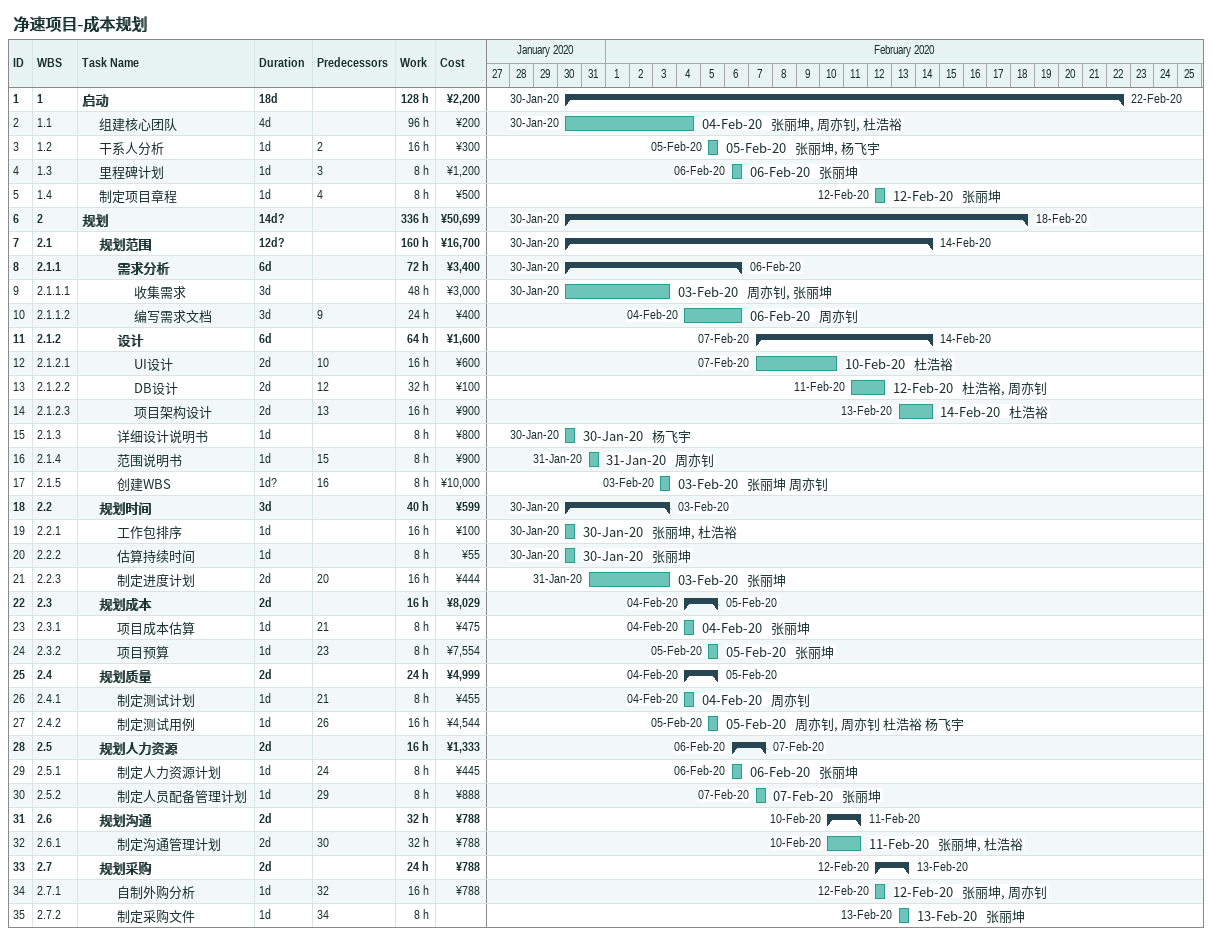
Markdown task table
净速项目-成本规划

| ID | WBS | Task | Duration | Start | Finish | Predecessors | Resources | Work (h) | Cost (¥) |
|---|---|---|---|---|---|---|---|---|---|
| 1 | 1 | **启动** | 18d | 2020-01-30 | 2020-02-22 |  |  | 128 | 2200 |
| 2 | 1.1 | 组建核心团队 | 4d | 2020-01-30 | 2020-02-04 |  | 张丽坤, 周亦钊, 杜浩裕 | 96 | 200 |
| 3 | 1.2 | 干系人分析 | 1d | 2020-02-05 | 2020-02-05 | 2 | 张丽坤, 杨飞宇 | 16 | 300 |
| 4 | 1.3 | 里程碑计划 | 1d | 2020-02-06 | 2020-02-06 | 3 | 张丽坤 | 8 | 1200 |
| 5 | 1.4 | 制定项目章程 | 1d | 2020-02-12 | 2020-02-12 | 4 | 张丽坤 | 8 | 500 |
| 6 | 2 | **规划** | 14d? | 2020-01-30 | 2020-02-18 |  |  | 336 | 50699 |
| 7 | 2.1 | **规划范围** | 12d? | 2020-01-30 | 2020-02-14 |  |  | 160 | 16700 |
| 8 | 2.1.1 | **需求分析** | 6d | 2020-01-30 | 2020-02-06 |  |  | 72 | 3400 |
| 9 | 2.1.1.1 | 收集需求 | 3d | 2020-01-30 | 2020-02-03 |  | 周亦钊, 张丽坤 | 48 | 3000 |
| 10 | 2.1.1.2 | 编写需求文档 | 3d | 2020-02-04 | 2020-02-06 | 9 | 周亦钊 | 24 | 400 |
| 11 | 2.1.2 | **设计** | 6d | 2020-02-07 | 2020-02-14 |  |  | 64 | 1600 |
| 12 | 2.1.2.1 | UI设计 | 2d | 2020-02-07 | 2020-02-10 | 10 | 杜浩裕 | 16 | 600 |
| 13 | 2.1.2.2 | DB设计 | 2d | 2020-02-11 | 2020-02-12 | 12 | 杜浩裕, 周亦钊 | 32 | 100 |
| 14 | 2.1.2.3 | 项目架构设计 | 2d | 2020-02-13 | 2020-02-14 | 13 | 杜浩裕 | 16 | 900 |
| 15 | 2.1.3 | 详细设计说明书 | 1d | 2020-01-30 | 2020-01-30 |  | 杨飞宇 | 8 | 800 |
| 16 | 2.1.4 | 范围说明书 | 1d | 2020-01-31 | 2020-01-31 | 15 | 周亦钊 | 8 | 900 |
| 17 | 2.1.5 | 创建WBS | 1d? | 2020-02-03 | 2020-02-03 | 16 | 张丽坤 周亦钊 | 8 | 10000 |
| 18 | 2.2 | **规划时间** | 3d | 2020-01-30 | 2020-02-03 |  |  | 40 | 599 |
| 19 | 2.2.1 | 工作包排序 | 1d | 2020-01-30 | 2020-01-30 |  | 张丽坤, 杜浩裕 | 16 | 100 |
| 20 | 2.2.2 | 估算持续时间 | 1d | 2020-01-30 | 2020-01-30 |  | 张丽坤 | 8 | 55 |
| 21 | 2.2.3 | 制定进度计划 | 2d | 2020-01-31 | 2020-02-03 | 20 | 张丽坤 | 16 | 444 |
| 22 | 2.3 | **规划成本** | 2d | 2020-02-04 | 2020-02-05 |  |  | 16 | 8029 |
| 23 | 2.3.1 | 项目成本估算 | 1d | 2020-02-04 | 2020-02-04 | 21 | 张丽坤 | 8 | 475 |
| 24 | 2.3.2 | 项目预算 | 1d | 2020-02-05 | 2020-02-05 | 23 | 张丽坤 | 8 | 7554 |
| 25 | 2.4 | **规划质量** | 2d | 2020-02-04 | 2020-02-05 |  |  | 24 | 4999 |
| 26 | 2.4.1 | 制定测试计划 | 1d | 2020-02-04 | 2020-02-04 | 21 | 周亦钊 | 8 | 455 |
| 27 | 2.4.2 | 制定测试用例 | 1d | 2020-02-05 | 2020-02-05 | 26 | 周亦钊, 周亦钊 杜浩裕 杨飞宇 | 16 | 4544 |
| 28 | 2.5 | **规划人力资源** | 2d | 2020-02-06 | 2020-02-07 |  |  | 16 | 1333 |
| 29 | 2.5.1 | 制定人力资源计划 | 1d | 2020-02-06 | 2020-02-06 | 24 | 张丽坤 | 8 | 445 |
| 30 | 2.5.2 | 制定人员配备管理计划 | 1d | 2020-02-07 | 2020-02-07 | 29 | 张丽坤 | 8 | 888 |
| 31 | 2.6 | **规划沟通** | 2d | 2020-02-10 | 2020-02-11 |  |  | 32 | 788 |
| 32 | 2.6.1 | 制定沟通管理计划 | 2d | 2020-02-10 | 2020-02-11 | 30 | 张丽坤, 杜浩裕 | 32 | 788 |
| 33 | 2.7 | **规划采购** | 2d | 2020-02-12 | 2020-02-13 |  |  | 24 | 788 |
| 34 | 2.7.1 | 自制外购分析 | 1d | 2020-02-12 | 2020-02-12 | 32 | 张丽坤, 周亦钊 | 16 | 788 |
| 35 | 2.7.2 | 制定采购文件 | 1d | 2020-02-13 | 2020-02-13 | 34 | 张丽坤 | 8 |  |
